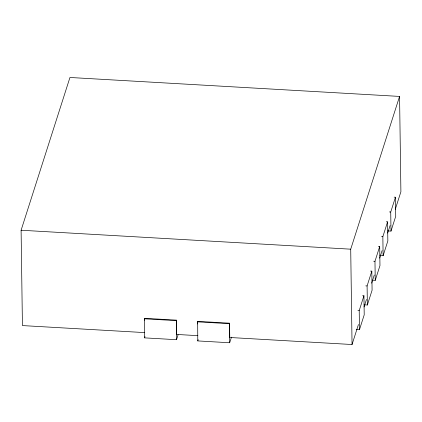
<?xml version="1.0" encoding="UTF-8"?>
<svg xmlns="http://www.w3.org/2000/svg" width="422" height="422" viewBox="0 0 422 422"><rect width="100%" height="100%" fill="white"/><g stroke="black" fill="none" stroke-linecap="round" stroke-linejoin="round"><path stroke-width="0.63" d="M144.709 332.605L22.429 325.578L21.1 230.238L69.952 77.479L399.571 96.422L400.9 191.762L395.293 209.291M178.1 334.736L176.517 339.699L144.619 337.869L144.509 318.304L176.407 320.14L176.607 334.44L197.871 335.664M144.619 337.869L145.015 336.624M176.517 339.699L176.407 320.14M231.462 337.173L229.679 342.754L197.781 340.923L197.67 321.358L229.568 323.194L229.768 337.494L352.048 344.521L358.452 324.486M197.781 340.923L198.176 339.684M229.679 342.754L229.568 323.194M352.048 344.521L350.714 249.18L399.571 96.422M356.226 329.45L359.481 329.64L359.212 310.571L363.943 295.785L362.64 295.711M364.107 304.811L367.362 305L367.093 285.931L371.819 271.146L370.521 271.072M372.637 280.213L375.237 280.361L374.973 261.292L379.7 246.511L378.402 246.432M379.863 255.537L383.118 255.721L382.854 236.652L387.581 221.872L386.278 221.798M387.744 230.897L390.999 231.082L390.73 212.013L395.461 197.232L394.159 197.158M364.059 306.958L366.465 299.446M371.666 283.167L374.272 275.028M379.679 258.122L382.079 250.61M387.686 233.081L390.086 225.57M359.481 329.64L364.207 314.854L363.943 295.785M367.362 305L372.088 290.215L371.819 271.146M375.237 280.361L379.969 265.575L379.7 246.511M383.118 255.721L387.844 240.941L387.581 221.872M390.999 231.082L395.725 216.301L395.461 197.232M389.432 211.939L390.73 212.013M381.551 236.578L382.854 236.652M21.1 230.238L350.714 249.18M373.67 261.218L374.973 261.292M365.795 285.858L367.093 285.931M357.914 310.497L359.212 310.571M144.35 318.8L176.248 320.63M197.517 321.854L229.415 323.685M197.67 321.358L197.707 323.959M144.509 318.304L144.535 320.256"/></g></svg>
